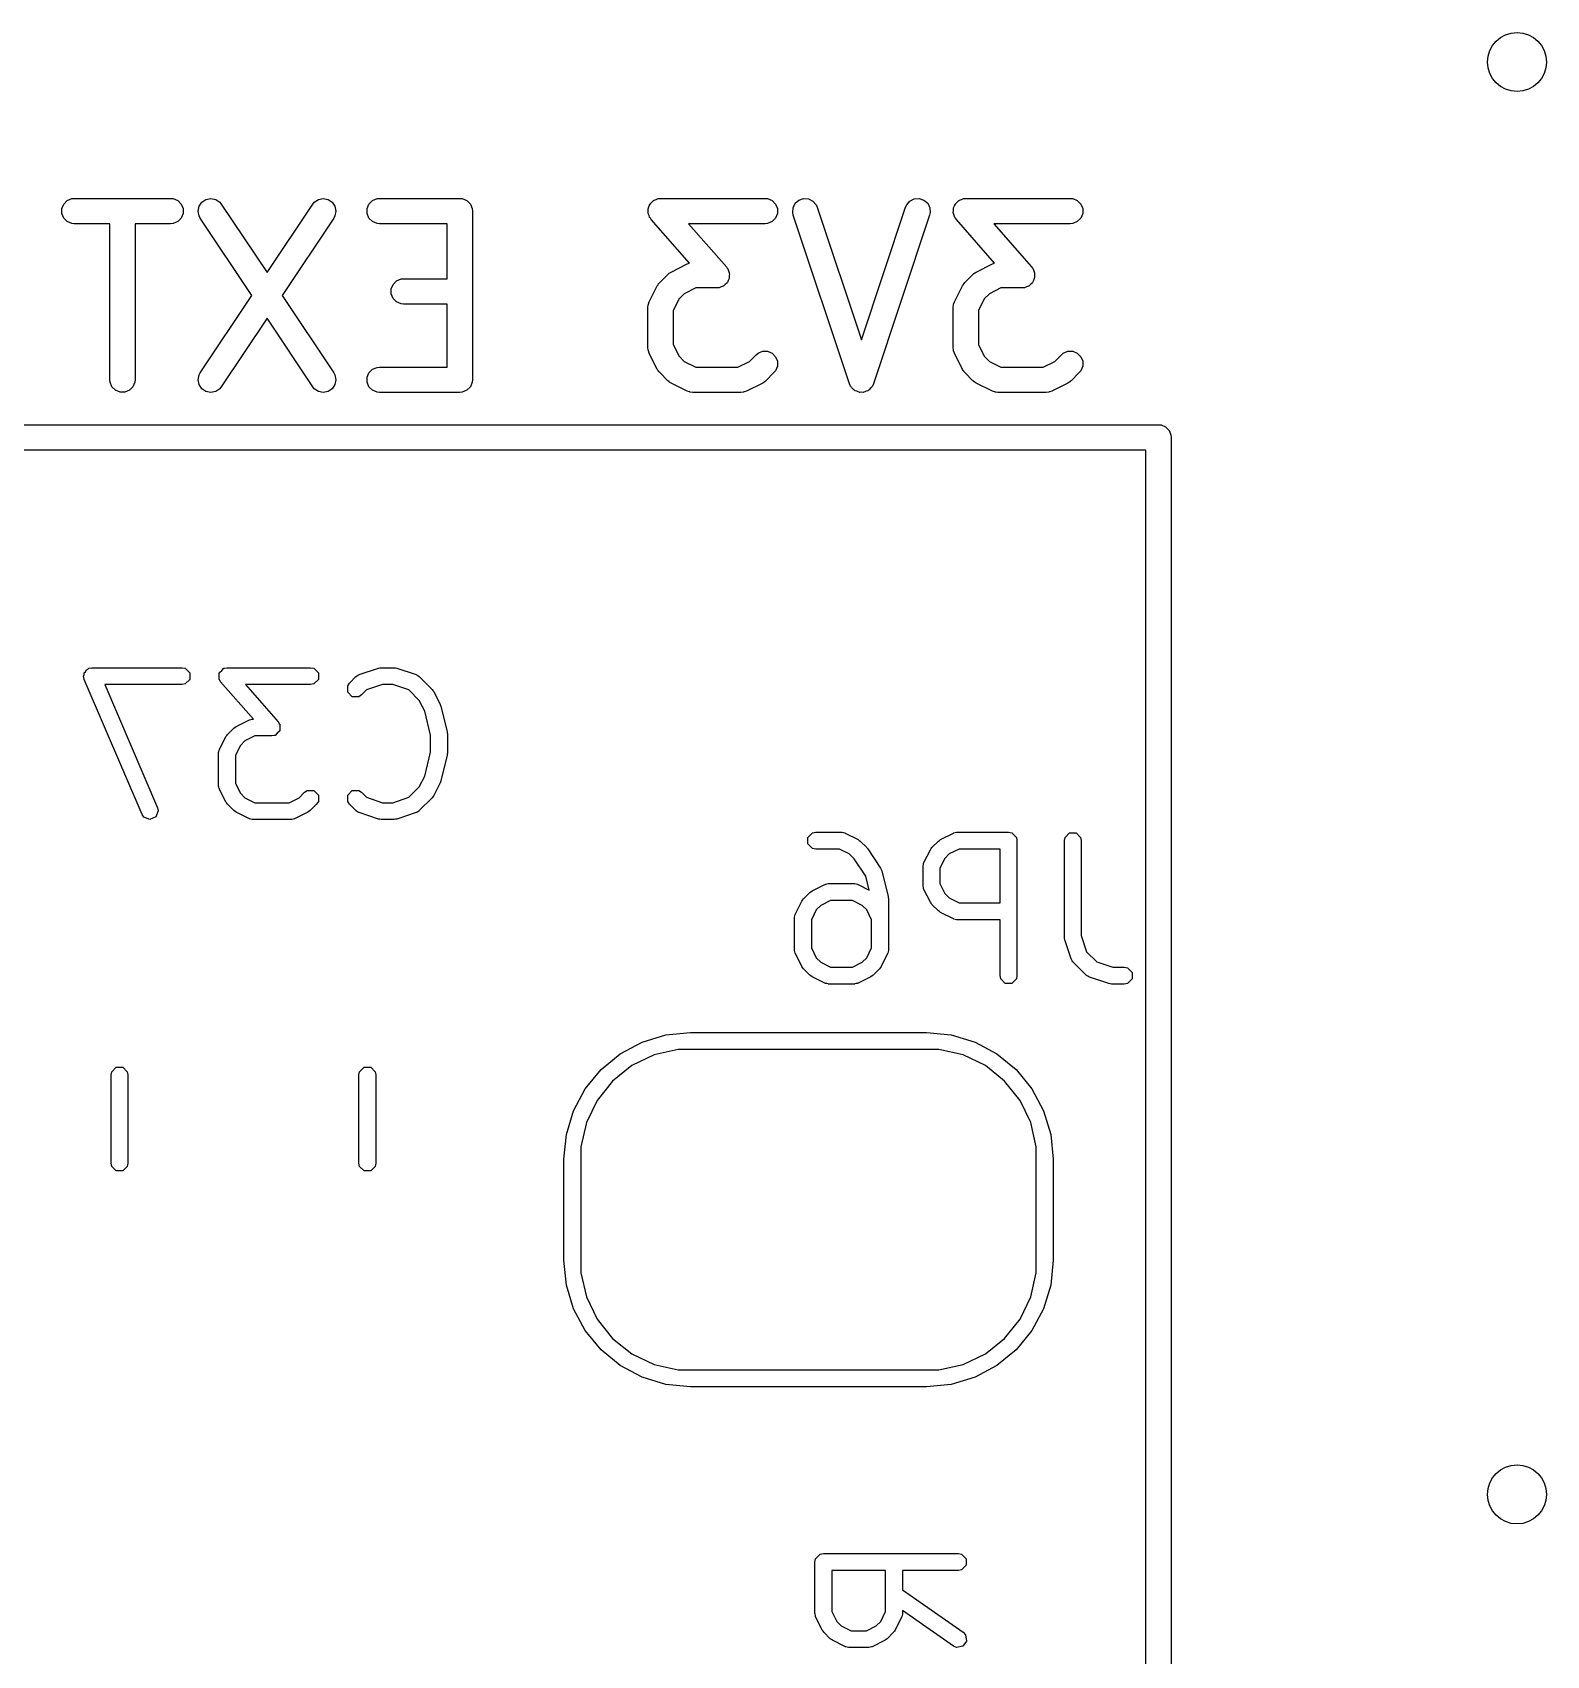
# Model space of a CAD drawing. Header units: inches. Extents: x 0.38 to 5.39, y 0.12 to 3.22.
# Drawn here: x 1.8498 to 2.2032, y 2.7473 to 3.126 of the extents above; entities that cross this region are included whole.
import ezdxf

# ---------------------------------------------------------------- set-up
doc = ezdxf.new("R2010")
doc.units = ezdxf.units.IN
doc.header["$MEASUREMENT"] = 0
doc.layers.add('BLACK', color=250, linetype='CONTINUOUS')

msp = doc.modelspace()

# ---------------------------------------------------------------- linework, layer by layer
at = {"layer": 'BLACK', "linetype": 'CONTINUOUS'}
for p, q in [((1.85711, 3.08599), (1.85792, 3.08681)), ((1.85792, 3.08681), (1.85899, 3.08725)), ((1.85899, 3.08725), (1.85956, 3.08731)), ((1.85956, 3.08731), (1.88206, 3.08731)), ((1.88206, 3.08731), (1.88264, 3.08725)), ((1.88264, 3.08725), (1.8837, 3.08681)), ((1.8837, 3.08681), (1.88452, 3.08599)), ((1.88935, 3.08644), (1.89031, 3.08708)), ((1.89031, 3.08708), (1.89144, 3.08731)), ((1.89144, 3.08731), (1.89257, 3.08708)), ((1.89257, 3.08708), (1.89352, 3.08644)), ((1.91559, 3.08644), (1.91655, 3.08708)), ((1.91655, 3.08708), (1.91768, 3.08731)), ((1.91768, 3.08731), (1.91881, 3.08708)), ((1.91881, 3.08708), (1.91977, 3.08644)), ((1.92835, 3.08599), (1.92916, 3.08681)), ((1.92916, 3.08681), (1.93023, 3.08725)), ((1.93023, 3.08725), (1.9308, 3.08731)), ((1.9308, 3.08731), (1.94955, 3.08731)), ((1.94955, 3.08731), (1.95013, 3.08725)), ((1.95013, 3.08725), (1.95119, 3.08681)), ((1.95119, 3.08681), (1.95201, 3.08599)), ((1.99444, 3.08647), (1.99478, 3.08681)), ((1.99478, 3.08681), (1.99487, 3.08685)), ((1.99487, 3.08685), (1.99495, 3.08691)), ((1.99495, 3.08691), (1.9954, 3.08707)), ((1.9954, 3.08707), (1.99584, 3.08725)), ((1.99584, 3.08725), (1.99599, 3.08726)), ((1.99599, 3.08726), (1.99604, 3.08728)), ((1.99604, 3.08728), (1.99612, 3.08728)), ((1.99612, 3.08728), (1.99642, 3.08731)), ((1.99642, 3.08731), (2.02079, 3.08731)), ((2.02079, 3.08731), (2.02137, 3.08725)), ((2.02137, 3.08725), (2.02243, 3.08681)), ((2.02243, 3.08681), (2.02325, 3.08599)), ((2.02783, 3.08616), (2.0287, 3.08692)), ((2.0287, 3.08692), (2.0298, 3.08728)), ((2.0298, 3.08728), (2.03095, 3.0872)), ((2.03095, 3.0872), (2.03198, 3.08669)), ((2.03198, 3.08669), (2.03273, 3.08582)), ((2.05385, 3.08582), (2.0546, 3.08669)), ((2.0546, 3.08669), (2.05563, 3.0872)), ((2.05563, 3.0872), (2.05678, 3.08728)), ((2.05678, 3.08728), (2.05788, 3.08692)), ((2.05788, 3.08692), (2.05875, 3.08616)), ((2.06568, 3.08647), (2.06602, 3.08681)), ((2.06602, 3.08681), (2.06611, 3.08685)), ((2.06611, 3.08685), (2.06619, 3.08691)), ((2.06619, 3.08691), (2.06664, 3.08707)), ((2.06664, 3.08707), (2.06709, 3.08725)), ((2.06709, 3.08725), (2.06723, 3.08726)), ((2.06723, 3.08726), (2.06728, 3.08728)), ((2.06728, 3.08728), (2.06736, 3.08728)), ((2.06736, 3.08728), (2.06766, 3.08731)), ((2.06766, 3.08731), (2.09203, 3.08731)), ((2.09203, 3.08731), (2.09261, 3.08725)), ((2.09261, 3.08725), (2.09367, 3.08681)), ((2.09367, 3.08681), (2.09449, 3.08599)), ((1.85667, 3.08493), (1.85711, 3.08599)), ((1.85667, 3.08378), (1.85667, 3.08493)), ((1.85711, 3.08271), (1.85667, 3.08378)), ((1.88452, 3.08599), (1.88496, 3.08493)), ((1.88496, 3.08378), (1.88452, 3.08271)), ((1.88496, 3.08493), (1.88496, 3.08378)), ((1.88848, 3.08436), (1.88871, 3.08549)), ((1.8887, 3.08323), (1.88848, 3.08436)), ((1.88898, 3.08272), (1.8887, 3.08323)), ((1.88871, 3.08549), (1.88935, 3.08644)), ((1.89352, 3.08644), (1.89389, 3.08599)), ((1.89389, 3.08599), (1.90456, 3.06999)), ((1.90456, 3.06999), (1.91522, 3.08599)), ((1.91522, 3.08599), (1.91559, 3.08644)), ((1.91977, 3.08644), (1.92041, 3.08549)), ((1.92041, 3.08323), (1.92014, 3.08272)), ((1.92041, 3.08549), (1.92063, 3.08436)), ((1.92063, 3.08436), (1.92041, 3.08323)), ((1.92791, 3.08493), (1.92835, 3.08599)), ((1.92791, 3.08378), (1.92791, 3.08493)), ((1.92835, 3.08271), (1.92791, 3.08378)), ((1.95201, 3.08599), (1.95245, 3.08493)), ((1.95245, 3.08493), (1.9525, 3.08435)), ((1.9525, 3.08435), (1.9525, 3.04498)), ((1.99349, 3.08397), (1.99352, 3.08445)), ((1.99352, 3.08388), (1.99349, 3.08397)), ((1.99352, 3.08493), (1.99356, 3.08502)), ((1.99352, 3.08445), (1.99352, 3.08493)), ((1.99352, 3.08378), (1.99352, 3.08388)), ((1.99371, 3.08333), (1.99352, 3.08378)), ((1.99356, 3.08502), (1.99357, 3.08512)), ((1.99357, 3.08512), (1.99378, 3.08555)), ((1.99386, 3.08288), (1.99371, 3.08333)), ((1.99378, 3.08555), (1.99397, 3.08599)), ((1.99397, 3.08599), (1.99404, 3.08606)), ((1.99404, 3.08606), (1.99408, 3.08615)), ((1.99408, 3.08615), (1.99444, 3.08647)), ((2.02325, 3.08599), (2.02369, 3.08493)), ((2.02369, 3.08378), (2.02325, 3.08271)), ((2.02369, 3.08493), (2.02369, 3.08378)), ((2.02724, 3.08398), (2.02732, 3.08513)), ((2.02737, 3.08342), (2.02724, 3.08398)), ((2.02732, 3.08513), (2.02783, 3.08616)), ((2.04049, 3.04405), (2.02737, 3.08342)), ((2.03273, 3.08582), (2.03297, 3.08529)), ((2.03297, 3.08529), (2.04329, 3.05432)), ((2.04329, 3.05432), (2.05361, 3.08529)), ((2.05921, 3.08342), (2.04609, 3.04405)), ((2.05361, 3.08529), (2.05385, 3.08582)), ((2.05875, 3.08616), (2.05926, 3.08513)), ((2.05934, 3.08398), (2.05921, 3.08342)), ((2.05926, 3.08513), (2.05934, 3.08398)), ((2.06473, 3.08397), (2.06477, 3.08445)), ((2.06477, 3.08388), (2.06473, 3.08397)), ((2.06477, 3.08493), (2.0648, 3.08502)), ((2.06477, 3.08445), (2.06477, 3.08493)), ((2.06477, 3.08378), (2.06477, 3.08388)), ((2.06495, 3.08333), (2.06477, 3.08378)), ((2.0648, 3.08502), (2.06481, 3.08512)), ((2.06481, 3.08512), (2.06502, 3.08555)), ((2.0651, 3.08288), (2.06495, 3.08333)), ((2.06502, 3.08555), (2.06521, 3.08599)), ((2.06521, 3.08599), (2.06528, 3.08606)), ((2.06528, 3.08606), (2.06532, 3.08615)), ((2.06532, 3.08615), (2.06568, 3.08647)), ((2.09449, 3.08599), (2.09493, 3.08493)), ((2.09493, 3.08378), (2.09449, 3.08271)), ((2.09493, 3.08493), (2.09493, 3.08378)), ((1.85792, 3.0819), (1.85711, 3.08271)), ((1.85899, 3.08146), (1.85792, 3.0819)), ((1.85956, 3.0814), (1.85899, 3.08146)), ((1.86786, 3.0814), (1.85956, 3.0814)), ((1.86786, 3.04498), (1.86786, 3.0814)), ((1.88206, 3.0814), (1.87376, 3.0814)), ((1.87376, 3.0814), (1.87376, 3.04498)), ((1.88264, 3.08146), (1.88206, 3.0814)), ((1.8837, 3.0819), (1.88264, 3.08146)), ((1.88452, 3.08271), (1.8837, 3.0819)), ((1.90101, 3.06467), (1.88898, 3.08272)), ((1.92014, 3.08272), (1.90811, 3.06467)), ((1.92916, 3.0819), (1.92835, 3.08271)), ((1.93023, 3.08146), (1.92916, 3.0819)), ((1.9308, 3.0814), (1.93023, 3.08146)), ((1.9466, 3.0814), (1.9308, 3.0814)), ((1.9466, 3.06856), (1.9466, 3.0814)), ((1.99394, 3.08277), (1.99386, 3.08288)), ((1.99397, 3.08271), (1.99394, 3.08277)), ((1.99402, 3.08266), (1.99397, 3.08271)), ((1.9942, 3.08241), (1.99402, 3.08266)), ((2.00313, 3.0722), (1.9942, 3.08241)), ((2.02079, 3.0814), (2.00293, 3.0814)), ((2.00293, 3.0814), (2.01177, 3.0713)), ((2.02137, 3.08146), (2.02079, 3.0814)), ((2.02243, 3.0819), (2.02137, 3.08146)), ((2.02325, 3.08271), (2.02243, 3.0819)), ((2.06519, 3.08277), (2.0651, 3.08288)), ((2.06521, 3.08271), (2.06519, 3.08277)), ((2.06526, 3.08266), (2.06521, 3.08271)), ((2.06544, 3.08241), (2.06526, 3.08266)), ((2.07437, 3.0722), (2.06544, 3.08241)), ((2.09203, 3.0814), (2.07417, 3.0814)), ((2.07417, 3.0814), (2.08301, 3.0713)), ((2.09261, 3.08146), (2.09203, 3.0814)), ((2.09367, 3.0819), (2.09261, 3.08146)), ((2.09449, 3.08271), (2.09367, 3.0819)), ((1.99885, 3.07012), (2.0026, 3.072)), ((2.0026, 3.072), (2.00313, 3.0722)), ((2.07009, 3.07012), (2.07384, 3.072)), ((2.07384, 3.072), (2.07437, 3.0722)), ((1.93397, 3.06725), (1.93479, 3.06806)), ((1.93479, 3.06806), (1.93585, 3.0685)), ((1.93585, 3.0685), (1.93643, 3.06856)), ((1.93643, 3.06856), (1.9466, 3.06856)), ((1.99621, 3.06769), (1.99808, 3.06957)), ((1.99808, 3.06957), (1.99831, 3.06975)), ((1.99831, 3.06975), (1.99836, 3.06981)), ((1.99836, 3.06981), (1.99845, 3.06987)), ((1.99845, 3.06987), (1.99853, 3.06994)), ((1.99853, 3.06994), (1.9986, 3.06997)), ((1.9986, 3.06997), (1.99885, 3.07012)), ((2.01177, 3.0713), (2.01194, 3.07105)), ((2.01194, 3.07105), (2.012, 3.071)), ((2.012, 3.071), (2.01202, 3.07094)), ((2.01218, 3.06816), (2.012, 3.06771)), ((2.01202, 3.07094), (2.0121, 3.07083)), ((2.0121, 3.07083), (2.01226, 3.07037)), ((2.0124, 3.06859), (2.01218, 3.06816)), ((2.01226, 3.07037), (2.01244, 3.06993)), ((2.01244, 3.06878), (2.0124, 3.06869)), ((2.0124, 3.06869), (2.0124, 3.06859)), ((2.01244, 3.06993), (2.01244, 3.06983)), ((2.01244, 3.06983), (2.01247, 3.06974)), ((2.01247, 3.06974), (2.01244, 3.06926)), ((2.01244, 3.06926), (2.01244, 3.06878)), ((2.06745, 3.06769), (2.06932, 3.06957)), ((2.06932, 3.06957), (2.06955, 3.06975)), ((2.06955, 3.06975), (2.0696, 3.06981)), ((2.0696, 3.06981), (2.06969, 3.06987)), ((2.06969, 3.06987), (2.06977, 3.06994)), ((2.06977, 3.06994), (2.06984, 3.06997)), ((2.06984, 3.06997), (2.07009, 3.07012)), ((2.08301, 3.0713), (2.08319, 3.07105)), ((2.08319, 3.07105), (2.08324, 3.071)), ((2.08324, 3.071), (2.08326, 3.07094)), ((2.08342, 3.06816), (2.08324, 3.06771)), ((2.08326, 3.07094), (2.08334, 3.07083)), ((2.08334, 3.07083), (2.0835, 3.07037)), ((2.08364, 3.06859), (2.08342, 3.06816)), ((2.0835, 3.07037), (2.08368, 3.06993)), ((2.08368, 3.06878), (2.08364, 3.06869)), ((2.08364, 3.06869), (2.08364, 3.06859)), ((2.08368, 3.06993), (2.08368, 3.06983)), ((2.08368, 3.06983), (2.08371, 3.06974)), ((2.08371, 3.06974), (2.08368, 3.06926)), ((2.08368, 3.06926), (2.08368, 3.06878)), ((1.88898, 3.04662), (1.90101, 3.06467)), ((1.90811, 3.06467), (1.92014, 3.04662)), ((1.93353, 3.06618), (1.93397, 3.06725)), ((1.93353, 3.06503), (1.93353, 3.06618)), ((1.93397, 3.06397), (1.93353, 3.06503)), ((1.93479, 3.06315), (1.93397, 3.06397)), ((1.99378, 3.06318), (1.99565, 3.06693)), ((1.99565, 3.06693), (1.99581, 3.06717)), ((1.99581, 3.06717), (1.99584, 3.06725)), ((1.99584, 3.06725), (1.99591, 3.06733)), ((1.99591, 3.06733), (1.99596, 3.06742)), ((1.99596, 3.06742), (1.99602, 3.06747)), ((1.99602, 3.06747), (1.99621, 3.06769)), ((2.00192, 3.06505), (2.00072, 3.06386)), ((2.00462, 3.0664), (2.00192, 3.06505)), ((2.00954, 3.0664), (2.00462, 3.0664)), ((2.00985, 3.06643), (2.00954, 3.0664)), ((2.00993, 3.06643), (2.00985, 3.06643)), ((2.00998, 3.06645), (2.00993, 3.06643)), ((2.01012, 3.06646), (2.00998, 3.06645)), ((2.01056, 3.06664), (2.01012, 3.06646)), ((2.01102, 3.0668), (2.01056, 3.06664)), ((2.01109, 3.06686), (2.01102, 3.0668)), ((2.01118, 3.0669), (2.01109, 3.06686)), ((2.01152, 3.06724), (2.01118, 3.0669)), ((2.01188, 3.06756), (2.01152, 3.06724)), ((2.01193, 3.06764), (2.01188, 3.06756)), ((2.012, 3.06771), (2.01193, 3.06764)), ((2.06502, 3.06318), (2.0669, 3.06693)), ((2.0669, 3.06693), (2.06705, 3.06717)), ((2.06705, 3.06717), (2.06708, 3.06725)), ((2.06708, 3.06725), (2.06715, 3.06733)), ((2.06715, 3.06733), (2.0672, 3.06742)), ((2.0672, 3.06742), (2.06726, 3.06747)), ((2.06726, 3.06747), (2.06745, 3.06769)), ((2.07316, 3.06505), (2.07196, 3.06386)), ((2.07586, 3.0664), (2.07316, 3.06505)), ((2.08079, 3.0664), (2.07586, 3.0664)), ((2.08109, 3.06643), (2.08079, 3.0664)), ((2.08117, 3.06643), (2.08109, 3.06643)), ((2.08122, 3.06645), (2.08117, 3.06643)), ((2.08136, 3.06646), (2.08122, 3.06645)), ((2.0818, 3.06664), (2.08136, 3.06646)), ((2.08226, 3.0668), (2.0818, 3.06664)), ((2.08233, 3.06686), (2.08226, 3.0668)), ((2.08243, 3.0669), (2.08233, 3.06686)), ((2.08276, 3.06724), (2.08243, 3.0669)), ((2.08313, 3.06756), (2.08276, 3.06724)), ((2.08317, 3.06764), (2.08313, 3.06756)), ((2.08324, 3.06771), (2.08317, 3.06764)), ((1.93585, 3.06271), (1.93479, 3.06315)), ((1.93643, 3.06265), (1.93585, 3.06271)), ((1.9466, 3.06265), (1.93643, 3.06265)), ((1.9466, 3.04794), (1.9466, 3.06265)), ((1.99347, 3.06186), (1.99352, 3.06243)), ((1.99347, 3.05248), (1.99347, 3.06186)), ((1.99352, 3.06243), (1.99357, 3.06253)), ((1.99357, 3.06264), (1.99378, 3.06318)), ((1.99357, 3.06253), (1.99357, 3.06264)), ((2.00072, 3.06386), (1.99937, 3.06116)), ((1.99937, 3.06116), (1.99937, 3.05318)), ((2.06471, 3.06186), (2.06477, 3.06243)), ((2.06471, 3.05248), (2.06471, 3.06186)), ((2.06477, 3.06243), (2.06481, 3.06253)), ((2.06481, 3.06264), (2.06502, 3.06318)), ((2.06481, 3.06253), (2.06481, 3.06264)), ((2.07196, 3.06386), (2.07061, 3.06116)), ((2.07061, 3.06116), (2.07061, 3.05318)), ((1.90456, 3.05935), (1.89389, 3.04335)), ((1.91522, 3.04335), (1.90456, 3.05935)), ((1.99937, 3.05318), (2.00072, 3.05048)), ((2.07061, 3.05318), (2.07196, 3.05048)), ((1.99352, 3.05191), (1.99347, 3.05248)), ((1.99357, 3.05181), (1.99352, 3.05191)), ((1.99357, 3.0517), (1.99357, 3.05181)), ((1.99378, 3.05116), (1.99357, 3.0517)), ((1.99565, 3.04741), (1.99378, 3.05116)), ((2.00072, 3.05048), (2.00192, 3.04928)), ((2.00192, 3.04928), (2.00462, 3.04794)), ((2.01447, 3.04794), (2.01717, 3.04928)), ((2.01717, 3.04928), (2.0187, 3.05082)), ((2.0187, 3.05082), (2.01915, 3.05119)), ((2.01915, 3.05119), (2.02022, 3.05163)), ((2.02022, 3.05163), (2.02137, 3.05163)), ((2.02137, 3.05163), (2.02243, 3.05119)), ((2.02243, 3.05119), (2.02325, 3.05037)), ((2.02325, 3.05037), (2.02369, 3.04931)), ((2.02369, 3.04931), (2.02369, 3.04816)), ((2.06477, 3.05191), (2.06471, 3.05248)), ((2.06481, 3.05181), (2.06477, 3.05191)), ((2.06481, 3.0517), (2.06481, 3.05181)), ((2.06502, 3.05116), (2.06481, 3.0517)), ((2.0669, 3.04741), (2.06502, 3.05116)), ((2.07196, 3.05048), (2.07316, 3.04928)), ((2.07316, 3.04928), (2.07586, 3.04794)), ((2.08571, 3.04794), (2.08841, 3.04928)), ((2.08841, 3.04928), (2.08995, 3.05082)), ((2.08995, 3.05082), (2.09039, 3.05119)), ((2.09039, 3.05119), (2.09146, 3.05163)), ((2.09146, 3.05163), (2.09261, 3.05163)), ((2.09261, 3.05163), (2.09367, 3.05119)), ((2.09367, 3.05119), (2.09449, 3.05037)), ((2.09449, 3.05037), (2.09493, 3.04931)), ((2.09493, 3.04931), (2.09493, 3.04816)), ((1.88848, 3.04498), (1.8887, 3.04611)), ((1.8887, 3.04611), (1.88898, 3.04662)), ((1.92014, 3.04662), (1.92041, 3.04611)), ((1.92041, 3.04611), (1.92063, 3.04498)), ((1.92791, 3.04556), (1.92835, 3.04662)), ((1.92791, 3.04441), (1.92791, 3.04556)), ((1.92835, 3.04662), (1.92916, 3.04744)), ((1.92916, 3.04744), (1.93023, 3.04788)), ((1.93023, 3.04788), (1.9308, 3.04794)), ((1.9308, 3.04794), (1.9466, 3.04794)), ((1.99581, 3.04716), (1.99565, 3.04741)), ((1.99584, 3.04709), (1.99581, 3.04716)), ((1.99591, 3.04701), (1.99584, 3.04709)), ((1.99596, 3.04692), (1.99591, 3.04701)), ((1.99602, 3.04687), (1.99596, 3.04692)), ((1.99621, 3.04665), (1.99602, 3.04687)), ((1.99808, 3.04477), (1.99621, 3.04665)), ((2.00462, 3.04794), (2.01447, 3.04794)), ((2.02288, 3.04665), (2.02101, 3.04477)), ((2.02325, 3.04709), (2.02288, 3.04665)), ((2.02369, 3.04816), (2.02325, 3.04709)), ((2.06705, 3.04716), (2.0669, 3.04741)), ((2.06708, 3.04709), (2.06705, 3.04716)), ((2.06715, 3.04701), (2.06708, 3.04709)), ((2.0672, 3.04692), (2.06715, 3.04701)), ((2.06726, 3.04687), (2.0672, 3.04692)), ((2.06745, 3.04665), (2.06726, 3.04687)), ((2.06932, 3.04477), (2.06745, 3.04665)), ((2.07586, 3.04794), (2.08571, 3.04794)), ((2.09412, 3.04665), (2.09225, 3.04477)), ((2.09449, 3.04709), (2.09412, 3.04665)), ((2.09493, 3.04816), (2.09449, 3.04709)), ((1.86792, 3.04441), (1.86786, 3.04498)), ((1.86836, 3.04334), (1.86792, 3.04441)), ((1.86917, 3.04253), (1.86836, 3.04334)), ((1.87024, 3.04209), (1.86917, 3.04253)), ((1.87139, 3.04209), (1.87024, 3.04209)), ((1.87245, 3.04253), (1.87139, 3.04209)), ((1.87327, 3.04334), (1.87245, 3.04253)), ((1.87371, 3.04441), (1.87327, 3.04334)), ((1.87376, 3.04498), (1.87371, 3.04441)), ((1.88871, 3.04385), (1.88848, 3.04498)), ((1.88935, 3.04289), (1.88871, 3.04385)), ((1.89031, 3.04225), (1.88935, 3.04289)), ((1.89144, 3.04203), (1.89031, 3.04225)), ((1.89257, 3.04226), (1.89144, 3.04203)), ((1.89352, 3.0429), (1.89257, 3.04226)), ((1.89389, 3.04335), (1.89352, 3.0429)), ((1.91559, 3.0429), (1.91522, 3.04335)), ((1.91655, 3.04226), (1.91559, 3.0429)), ((1.91768, 3.04203), (1.91655, 3.04226)), ((1.91881, 3.04225), (1.91768, 3.04203)), ((1.91977, 3.04289), (1.91881, 3.04225)), ((1.92041, 3.04385), (1.91977, 3.04289)), ((1.92063, 3.04498), (1.92041, 3.04385)), ((1.92835, 3.04334), (1.92791, 3.04441)), ((1.92916, 3.04253), (1.92835, 3.04334)), ((1.93023, 3.04209), (1.92916, 3.04253)), ((1.9308, 3.04203), (1.93023, 3.04209)), ((1.94955, 3.04203), (1.9308, 3.04203)), ((1.95013, 3.04209), (1.94955, 3.04203)), ((1.95119, 3.04253), (1.95013, 3.04209)), ((1.95201, 3.04334), (1.95119, 3.04253)), ((1.95245, 3.04441), (1.95201, 3.04334)), ((1.9525, 3.04498), (1.95245, 3.04441)), ((1.99831, 3.04458), (1.99808, 3.04477)), ((1.99836, 3.04453), (1.99831, 3.04458)), ((1.99845, 3.04447), (1.99836, 3.04453)), ((1.99853, 3.0444), (1.99845, 3.04447)), ((1.9986, 3.04437), (1.99853, 3.0444)), ((1.99885, 3.04422), (1.9986, 3.04437)), ((2.0026, 3.04234), (1.99885, 3.04422)), ((2.00314, 3.04214), (2.0026, 3.04234)), ((2.00325, 3.04213), (2.00314, 3.04214)), ((2.00334, 3.04209), (2.00325, 3.04213)), ((2.00392, 3.04203), (2.00334, 3.04209)), ((2.01517, 3.04203), (2.00392, 3.04203)), ((2.01574, 3.04209), (2.01517, 3.04203)), ((2.01584, 3.04213), (2.01574, 3.04209)), ((2.01595, 3.04214), (2.01584, 3.04213)), ((2.01649, 3.04234), (2.01595, 3.04214)), ((2.02024, 3.04422), (2.01649, 3.04234)), ((2.02049, 3.04437), (2.02024, 3.04422)), ((2.02056, 3.0444), (2.02049, 3.04437)), ((2.02064, 3.04447), (2.02056, 3.0444)), ((2.02073, 3.04453), (2.02064, 3.04447)), ((2.02078, 3.04458), (2.02073, 3.04453)), ((2.02101, 3.04477), (2.02078, 3.04458)), ((2.04072, 3.04352), (2.04049, 3.04405)), ((2.04086, 3.04336), (2.04072, 3.04352)), ((2.04096, 3.04317), (2.04086, 3.04336)), ((2.04124, 3.04293), (2.04096, 3.04317)), ((2.04148, 3.04265), (2.04124, 3.04293)), ((2.04167, 3.04256), (2.04148, 3.04265)), ((2.04183, 3.04242), (2.04167, 3.04256)), ((2.04218, 3.0423), (2.04183, 3.04242)), ((2.04251, 3.04214), (2.04218, 3.0423)), ((2.04272, 3.04212), (2.04251, 3.04214)), ((2.04292, 3.04205), (2.04272, 3.04212)), ((2.04329, 3.04208), (2.04292, 3.04205)), ((2.04366, 3.04205), (2.04329, 3.04208)), ((2.04386, 3.04212), (2.04366, 3.04205)), ((2.04407, 3.04214), (2.04386, 3.04212)), ((2.0444, 3.0423), (2.04407, 3.04214)), ((2.04475, 3.04242), (2.0444, 3.0423)), ((2.04491, 3.04256), (2.04475, 3.04242)), ((2.0451, 3.04265), (2.04491, 3.04256)), ((2.04534, 3.04293), (2.0451, 3.04265)), ((2.04562, 3.04317), (2.04534, 3.04293)), ((2.04572, 3.04336), (2.04562, 3.04317)), ((2.04586, 3.04352), (2.04572, 3.04336)), ((2.04609, 3.04405), (2.04586, 3.04352)), ((2.06955, 3.04458), (2.06932, 3.04477)), ((2.0696, 3.04453), (2.06955, 3.04458)), ((2.06969, 3.04447), (2.0696, 3.04453)), ((2.06977, 3.0444), (2.06969, 3.04447)), ((2.06984, 3.04437), (2.06977, 3.0444)), ((2.07009, 3.04422), (2.06984, 3.04437)), ((2.07384, 3.04234), (2.07009, 3.04422)), ((2.07438, 3.04214), (2.07384, 3.04234)), ((2.07449, 3.04213), (2.07438, 3.04214)), ((2.07458, 3.04209), (2.07449, 3.04213)), ((2.07516, 3.04203), (2.07458, 3.04209)), ((2.08641, 3.04203), (2.07516, 3.04203)), ((2.08699, 3.04209), (2.08641, 3.04203)), ((2.08708, 3.04213), (2.08699, 3.04209)), ((2.08719, 3.04214), (2.08708, 3.04213)), ((2.08773, 3.04234), (2.08719, 3.04214)), ((2.09148, 3.04422), (2.08773, 3.04234)), ((2.09173, 3.04437), (2.09148, 3.04422)), ((2.0918, 3.0444), (2.09173, 3.04437)), ((2.09188, 3.04447), (2.0918, 3.0444)), ((2.09197, 3.04453), (2.09188, 3.04447)), ((2.09202, 3.04458), (2.09197, 3.04453)), ((2.09225, 3.04477), (2.09202, 3.04458)), ((1.52012, 3.03449), (2.11264, 3.03449)), ((2.11264, 3.03449), (2.11321, 3.03443)), ((2.11321, 3.03443), (2.11428, 3.03399)), ((2.11428, 3.03399), (2.11509, 3.03318)), ((2.11509, 3.03318), (2.11553, 3.03211)), ((2.11553, 3.03211), (2.11559, 3.03154)), ((2.11559, 3.03154), (2.11559, 2.5335)), ((2.10969, 3.02858), (1.52307, 3.02858)), ((2.10969, 2.53646), (2.10969, 3.02858)), ((1.8619, 2.97658), (1.86217, 2.97685)), ((1.86217, 2.97685), (1.86231, 2.97721)), ((1.86231, 2.97721), (1.86268, 2.97736)), ((1.86268, 2.97736), (1.86296, 2.97765)), ((1.86296, 2.97765), (1.86367, 2.97779)), ((1.86367, 2.97779), (1.86369, 2.9778)), ((1.86369, 2.9778), (1.8637, 2.9778)), ((1.8637, 2.9778), (1.86372, 2.9778)), ((1.86372, 2.9778), (1.88471, 2.9778)), ((1.88471, 2.9778), (1.88547, 2.97765)), ((1.88547, 2.97765), (1.88653, 2.97658)), ((1.89345, 2.9767), (1.89397, 2.97716)), ((1.89397, 2.97716), (1.89446, 2.97765)), ((1.89446, 2.97765), (1.89455, 2.97767)), ((1.89455, 2.97767), (1.89458, 2.9777)), ((1.89458, 2.9777), (1.89466, 2.97769)), ((1.89466, 2.97769), (1.89521, 2.9778)), ((1.89521, 2.9778), (1.91471, 2.9778)), ((1.91471, 2.9778), (1.91546, 2.97765)), ((1.91546, 2.97765), (1.91653, 2.97658)), ((1.92609, 2.9762), (1.93058, 2.9777)), ((1.93058, 2.9777), (1.9309, 2.97774)), ((1.9309, 2.97774), (1.93121, 2.9778)), ((1.93121, 2.9778), (1.93421, 2.9778)), ((1.93421, 2.9778), (1.93452, 2.97774)), ((1.93452, 2.97774), (1.93483, 2.9777)), ((1.93483, 2.9777), (1.93933, 2.9762)), ((1.86175, 2.97581), (1.8619, 2.97618)), ((1.8619, 2.9751), (1.86175, 2.97581)), ((1.8619, 2.97618), (1.8619, 2.97658)), ((1.8619, 2.97508), (1.8619, 2.9751)), ((1.8619, 2.97507), (1.8619, 2.97508)), ((1.86191, 2.97506), (1.8619, 2.97507)), ((1.8754, 2.94356), (1.86191, 2.97506)), ((1.88471, 2.97386), (1.8667, 2.97386)), ((1.8667, 2.97386), (1.87902, 2.94511)), ((1.88547, 2.97401), (1.88471, 2.97386)), ((1.88653, 2.97508), (1.88547, 2.97401)), ((1.88653, 2.97658), (1.88653, 2.97508)), ((1.89335, 2.9752), (1.89339, 2.97589)), ((1.89339, 2.97512), (1.89335, 2.9752)), ((1.89339, 2.97658), (1.89344, 2.97663)), ((1.89339, 2.97589), (1.89339, 2.97658)), ((1.89339, 2.97508), (1.89339, 2.97512)), ((1.89345, 2.97502), (1.89339, 2.97508)), ((1.89344, 2.97663), (1.89345, 2.9767)), ((1.89373, 2.97453), (1.89345, 2.97502)), ((1.90137, 2.9658), (1.89373, 2.97453)), ((1.91471, 2.97386), (1.89955, 2.97386)), ((1.89955, 2.97386), (1.90719, 2.96513)), ((1.91546, 2.97401), (1.91471, 2.97386)), ((1.91653, 2.97508), (1.91546, 2.97401)), ((1.91653, 2.97658), (1.91653, 2.97508)), ((1.92339, 2.97358), (1.92382, 2.97422)), ((1.92339, 2.97208), (1.92339, 2.97358)), ((1.92382, 2.97422), (1.92532, 2.97572)), ((1.92532, 2.97572), (1.9254, 2.97578)), ((1.9254, 2.97578), (1.92542, 2.97582)), ((1.92542, 2.97582), (1.92569, 2.97597)), ((1.92569, 2.97597), (1.92595, 2.97615)), ((1.92595, 2.97615), (1.926, 2.97615)), ((1.926, 2.97615), (1.92609, 2.9762)), ((1.93153, 2.97386), (1.92777, 2.97261)), ((1.93389, 2.97386), (1.93153, 2.97386)), ((1.93764, 2.97261), (1.93389, 2.97386)), ((1.93933, 2.9762), (1.93941, 2.97615)), ((1.93941, 2.97615), (1.93946, 2.97615)), ((1.93946, 2.97615), (1.93972, 2.97597)), ((1.93972, 2.97597), (1.94, 2.97582)), ((1.94, 2.97582), (1.94002, 2.97578)), ((1.94002, 2.97578), (1.9401, 2.97572)), ((1.9401, 2.97572), (1.9431, 2.97272)), ((1.92445, 2.97101), (1.92339, 2.97208)), ((1.92596, 2.97101), (1.92445, 2.97101)), ((1.9266, 2.97144), (1.92596, 2.97101)), ((1.92777, 2.97261), (1.9266, 2.97144)), ((1.94009, 2.97017), (1.93764, 2.97261)), ((1.94135, 2.96764), (1.94009, 2.97017)), ((1.9431, 2.97272), (1.94327, 2.97246)), ((1.94327, 2.97246), (1.94347, 2.97221)), ((1.94347, 2.97221), (1.94497, 2.96921)), ((1.89733, 2.96409), (1.90033, 2.96559)), ((1.90033, 2.96559), (1.90043, 2.96562)), ((1.90043, 2.96562), (1.90046, 2.96565)), ((1.90046, 2.96565), (1.90077, 2.96571)), ((1.90077, 2.96571), (1.90107, 2.9658)), ((1.90107, 2.9658), (1.90111, 2.96578)), ((1.90111, 2.96578), (1.90121, 2.9658)), ((1.90121, 2.9658), (1.90137, 2.9658)), ((1.94274, 2.96209), (1.94135, 2.96764)), ((1.94497, 2.96921), (1.94502, 2.969)), ((1.94502, 2.969), (1.94512, 2.96881)), ((1.94512, 2.96881), (1.94662, 2.96281)), ((1.89345, 2.95871), (1.89495, 2.96171)), ((1.89495, 2.96171), (1.89514, 2.96196)), ((1.89514, 2.96196), (1.89532, 2.96222)), ((1.89532, 2.96222), (1.89682, 2.96372)), ((1.89682, 2.96372), (1.89708, 2.9639)), ((1.89708, 2.9639), (1.89733, 2.96409)), ((1.90168, 2.96186), (1.89938, 2.96071)), ((1.90571, 2.96186), (1.90168, 2.96186)), ((1.90626, 2.96197), (1.90571, 2.96186)), ((1.90634, 2.96197), (1.90626, 2.96197)), ((1.90637, 2.962), (1.90634, 2.96197)), ((1.90646, 2.96201), (1.90637, 2.962)), ((1.90695, 2.9625), (1.90646, 2.96201)), ((1.90748, 2.96296), (1.90695, 2.9625)), ((1.90719, 2.96513), (1.90747, 2.96464)), ((1.90747, 2.96464), (1.90753, 2.96459)), ((1.90753, 2.96308), (1.90748, 2.96303)), ((1.90748, 2.96303), (1.90748, 2.96296)), ((1.90753, 2.96459), (1.90753, 2.96454)), ((1.90753, 2.96454), (1.90758, 2.96446)), ((1.90758, 2.96446), (1.90753, 2.96377)), ((1.90753, 2.96377), (1.90753, 2.96308)), ((1.94274, 2.95808), (1.94274, 2.96209)), ((1.94662, 2.96281), (1.94663, 2.96257)), ((1.94663, 2.96257), (1.94667, 2.96233)), ((1.94667, 2.96233), (1.94667, 2.95783)), ((1.89324, 2.95783), (1.89326, 2.95793)), ((1.89325, 2.95797), (1.89333, 2.95828)), ((1.89326, 2.95793), (1.89325, 2.95797)), ((1.89333, 2.95828), (1.89339, 2.95859)), ((1.89339, 2.95859), (1.89343, 2.95862)), ((1.89343, 2.95862), (1.89345, 2.95871)), ((1.89833, 2.95967), (1.89718, 2.95737)), ((1.89938, 2.96071), (1.89833, 2.95967)), ((1.94135, 2.95252), (1.94274, 2.95808)), ((1.89324, 2.95033), (1.89324, 2.95783)), ((1.89718, 2.95737), (1.89718, 2.9508)), ((1.94662, 2.95736), (1.94512, 2.95136)), ((1.94663, 2.9576), (1.94662, 2.95736)), ((1.94667, 2.95783), (1.94663, 2.9576)), ((1.89326, 2.95024), (1.89324, 2.95033)), ((1.89718, 2.9508), (1.89833, 2.9485)), ((1.94009, 2.95), (1.94135, 2.95252)), ((1.94497, 2.95095), (1.94347, 2.94795)), ((1.94502, 2.95116), (1.94497, 2.95095)), ((1.94512, 2.95136), (1.94502, 2.95116)), ((1.89325, 2.95019), (1.89326, 2.95024)), ((1.89333, 2.94989), (1.89325, 2.95019)), ((1.89339, 2.94958), (1.89333, 2.94989)), ((1.89343, 2.94955), (1.89339, 2.94958)), ((1.89345, 2.94945), (1.89343, 2.94955)), ((1.89495, 2.94645), (1.89345, 2.94945)), ((1.89833, 2.9485), (1.89938, 2.94745)), ((1.89938, 2.94745), (1.90168, 2.9463)), ((1.90975, 2.9463), (1.91204, 2.94745)), ((1.91204, 2.94745), (1.91332, 2.94873)), ((1.91332, 2.94873), (1.91396, 2.94915)), ((1.91396, 2.94915), (1.91546, 2.94915)), ((1.91546, 2.94915), (1.91653, 2.94809)), ((1.91653, 2.94658), (1.9161, 2.94594)), ((1.91653, 2.94809), (1.91653, 2.94658)), ((1.92339, 2.94809), (1.92445, 2.94915)), ((1.92339, 2.94658), (1.92339, 2.94809)), ((1.92382, 2.94594), (1.92339, 2.94658)), ((1.92445, 2.94915), (1.92596, 2.94915)), ((1.92596, 2.94915), (1.9266, 2.94873)), ((1.9266, 2.94873), (1.92777, 2.94756)), ((1.92777, 2.94756), (1.93153, 2.9463)), ((1.93389, 2.9463), (1.93764, 2.94756)), ((1.93764, 2.94756), (1.94009, 2.95)), ((1.9431, 2.94744), (1.9401, 2.94444)), ((1.94327, 2.9477), (1.9431, 2.94744)), ((1.94347, 2.94795), (1.94327, 2.9477)), ((1.87584, 2.94293), (1.8754, 2.94356)), ((1.87724, 2.94237), (1.87584, 2.94293)), ((1.87862, 2.94296), (1.87724, 2.94237)), ((1.87918, 2.94436), (1.87862, 2.94296)), ((1.87902, 2.94511), (1.87918, 2.94436)), ((1.89514, 2.9462), (1.89495, 2.94645)), ((1.89532, 2.94594), (1.89514, 2.9462)), ((1.89682, 2.94444), (1.89532, 2.94594)), ((1.89708, 2.94427), (1.89682, 2.94444)), ((1.89733, 2.94407), (1.89708, 2.94427)), ((1.90033, 2.94257), (1.89733, 2.94407)), ((1.90168, 2.9463), (1.90975, 2.9463)), ((1.91409, 2.94407), (1.91109, 2.94257)), ((1.91434, 2.94427), (1.91409, 2.94407)), ((1.9146, 2.94444), (1.91434, 2.94427)), ((1.9161, 2.94594), (1.9146, 2.94444)), ((1.92532, 2.94444), (1.92382, 2.94594)), ((1.9254, 2.94439), (1.92532, 2.94444)), ((1.92542, 2.94435), (1.9254, 2.94439)), ((1.92569, 2.94419), (1.92542, 2.94435)), ((1.92595, 2.94402), (1.92569, 2.94419)), ((1.926, 2.94402), (1.92595, 2.94402)), ((1.92609, 2.94397), (1.926, 2.94402)), ((1.93058, 2.94247), (1.92609, 2.94397)), ((1.93153, 2.9463), (1.93389, 2.9463)), ((1.93933, 2.94397), (1.93483, 2.94247)), ((1.93941, 2.94402), (1.93933, 2.94397)), ((1.93946, 2.94402), (1.93941, 2.94402)), ((1.93972, 2.94419), (1.93946, 2.94402)), ((1.94, 2.94435), (1.93972, 2.94419)), ((1.94002, 2.94439), (1.94, 2.94435)), ((1.9401, 2.94444), (1.94002, 2.94439)), ((1.90043, 2.94255), (1.90033, 2.94257)), ((1.90046, 2.94252), (1.90043, 2.94255)), ((1.90077, 2.94245), (1.90046, 2.94252)), ((1.90107, 2.94237), (1.90077, 2.94245)), ((1.90111, 2.94239), (1.90107, 2.94237)), ((1.90121, 2.94237), (1.90111, 2.94239)), ((1.91021, 2.94237), (1.90121, 2.94237)), ((1.91031, 2.94239), (1.91021, 2.94237)), ((1.91035, 2.94237), (1.91031, 2.94239)), ((1.91065, 2.94245), (1.91035, 2.94237)), ((1.91096, 2.94252), (1.91065, 2.94245)), ((1.911, 2.94255), (1.91096, 2.94252)), ((1.91109, 2.94257), (1.911, 2.94255)), ((1.9309, 2.94243), (1.93058, 2.94247)), ((1.93121, 2.94237), (1.9309, 2.94243)), ((1.93421, 2.94237), (1.93121, 2.94237)), ((1.93452, 2.94243), (1.93421, 2.94237)), ((1.93483, 2.94247), (1.93452, 2.94243)), ((2.03081, 2.9382), (2.03188, 2.93926)), ((2.03188, 2.93926), (2.03263, 2.93941)), ((2.03263, 2.93941), (2.03863, 2.93941)), ((2.03863, 2.93941), (2.03873, 2.93939)), ((2.03873, 2.93939), (2.03877, 2.93941)), ((2.03877, 2.93941), (2.03907, 2.93933)), ((2.03907, 2.93933), (2.03938, 2.93926)), ((2.03938, 2.93926), (2.03942, 2.93923)), ((2.03942, 2.93923), (2.03951, 2.93921)), ((2.03951, 2.93921), (2.04251, 2.93771)), ((2.06175, 2.93771), (2.06475, 2.93921)), ((2.06475, 2.93921), (2.06484, 2.93923)), ((2.06484, 2.93923), (2.06487, 2.93926)), ((2.06487, 2.93926), (2.06518, 2.93933)), ((2.06518, 2.93933), (2.06549, 2.93941)), ((2.06549, 2.93941), (2.06553, 2.93939)), ((2.06553, 2.93939), (2.06563, 2.93941)), ((2.06563, 2.93941), (2.07763, 2.93941)), ((2.07763, 2.93941), (2.07838, 2.93926)), ((2.07838, 2.93926), (2.07945, 2.9382)), ((2.09081, 2.9382), (2.09187, 2.93926)), ((2.09187, 2.93926), (2.09338, 2.93926)), ((2.09338, 2.93926), (2.09444, 2.9382)), ((2.03081, 2.93669), (2.03081, 2.9382)), ((2.03188, 2.93563), (2.03081, 2.93669)), ((2.03263, 2.93548), (2.03188, 2.93563)), ((2.03817, 2.93548), (2.03263, 2.93548)), ((2.04046, 2.93433), (2.03817, 2.93548)), ((2.04251, 2.93771), (2.04276, 2.93751)), ((2.04276, 2.93751), (2.04302, 2.93734)), ((2.04302, 2.93734), (2.04452, 2.93584)), ((2.04452, 2.93584), (2.04463, 2.93568)), ((2.04463, 2.93568), (2.04477, 2.93554)), ((2.04477, 2.93554), (2.04777, 2.93104)), ((2.05787, 2.93233), (2.05937, 2.93533)), ((2.05937, 2.93533), (2.05956, 2.93558)), ((2.05956, 2.93558), (2.05974, 2.93584)), ((2.05974, 2.93584), (2.06124, 2.93734)), ((2.06124, 2.93734), (2.0615, 2.93751)), ((2.0615, 2.93751), (2.06175, 2.93771)), ((2.06609, 2.93548), (2.06379, 2.93433)), ((2.07566, 2.93548), (2.06609, 2.93548)), ((2.07566, 2.92292), (2.07566, 2.93548)), ((2.07945, 2.9382), (2.07959, 2.93745)), ((2.07959, 2.93745), (2.07959, 2.90595)), ((2.09066, 2.93745), (2.09081, 2.9382)), ((2.09066, 2.91495), (2.09066, 2.93745)), ((2.09444, 2.9382), (2.09459, 2.93745)), ((2.09459, 2.93745), (2.09459, 2.91527)), ((2.0416, 2.93319), (2.04046, 2.93433)), ((2.0443, 2.92914), (2.0416, 2.93319)), ((2.05766, 2.93145), (2.05768, 2.93154)), ((2.05766, 2.92695), (2.05766, 2.93145)), ((2.05767, 2.93159), (2.05775, 2.93189)), ((2.05768, 2.93154), (2.05767, 2.93159)), ((2.05775, 2.93189), (2.05781, 2.9322)), ((2.05781, 2.9322), (2.05784, 2.93223)), ((2.05784, 2.93223), (2.05787, 2.93233)), ((2.06275, 2.93328), (2.0616, 2.93098)), ((2.06379, 2.93433), (2.06275, 2.93328)), ((2.04511, 2.92591), (2.0443, 2.92914)), ((2.04777, 2.93104), (2.0479, 2.93073)), ((2.0479, 2.93073), (2.04804, 2.93042)), ((2.04804, 2.93042), (2.04954, 2.92442)), ((2.0616, 2.93098), (2.0616, 2.92741)), ((2.02956, 2.92358), (2.02974, 2.92384)), ((2.02974, 2.92384), (2.03124, 2.92534)), ((2.03124, 2.92534), (2.0315, 2.92551)), ((2.0315, 2.92551), (2.03175, 2.92571)), ((2.03175, 2.92571), (2.03475, 2.92721)), ((2.03475, 2.92721), (2.03485, 2.92723)), ((2.03485, 2.92723), (2.03488, 2.92727)), ((2.03488, 2.92727), (2.03519, 2.92733)), ((2.03519, 2.92733), (2.03549, 2.92741)), ((2.03549, 2.92741), (2.03554, 2.9274)), ((2.03554, 2.9274), (2.03563, 2.92742)), ((2.03563, 2.92742), (2.04163, 2.92742)), ((2.04163, 2.92742), (2.04173, 2.9274)), ((2.04173, 2.9274), (2.04177, 2.92741)), ((2.04177, 2.92741), (2.04207, 2.92733)), ((2.04207, 2.92733), (2.04238, 2.92727)), ((2.04238, 2.92727), (2.04242, 2.92723)), ((2.04242, 2.92723), (2.04251, 2.92721)), ((2.04251, 2.92721), (2.04511, 2.92591)), ((2.04954, 2.92442), (2.04955, 2.92418)), ((2.04955, 2.92418), (2.0496, 2.92395)), ((2.0496, 2.92395), (2.0496, 2.91195)), ((2.05768, 2.92685), (2.05766, 2.92695)), ((2.05767, 2.92681), (2.05768, 2.92685)), ((2.05775, 2.9265), (2.05767, 2.92681)), ((2.05781, 2.92619), (2.05775, 2.9265)), ((2.05784, 2.92616), (2.05781, 2.92619)), ((2.05787, 2.92607), (2.05784, 2.92616)), ((2.05937, 2.92307), (2.05787, 2.92607)), ((2.0616, 2.92741), (2.06275, 2.92511)), ((2.06275, 2.92511), (2.06379, 2.92406)), ((2.06379, 2.92406), (2.06609, 2.92292)), ((2.02775, 2.91989), (2.02781, 2.9202)), ((2.02781, 2.9202), (2.02785, 2.92023)), ((2.02785, 2.92023), (2.02787, 2.92033)), ((2.02787, 2.92033), (2.02937, 2.92333)), ((2.02937, 2.92333), (2.02956, 2.92358)), ((2.03275, 2.92128), (2.0316, 2.91898)), ((2.0338, 2.92233), (2.03275, 2.92128)), ((2.0361, 2.92348), (2.0338, 2.92233)), ((2.04117, 2.92348), (2.0361, 2.92348)), ((2.04346, 2.92233), (2.04117, 2.92348)), ((2.04451, 2.92128), (2.04346, 2.92233)), ((2.04566, 2.91898), (2.04451, 2.92128)), ((2.05956, 2.92282), (2.05937, 2.92307)), ((2.05974, 2.92255), (2.05956, 2.92282)), ((2.06124, 2.92106), (2.05974, 2.92255)), ((2.0615, 2.92088), (2.06124, 2.92106)), ((2.06175, 2.92069), (2.0615, 2.92088)), ((2.06475, 2.91919), (2.06175, 2.92069)), ((2.06609, 2.92292), (2.07566, 2.92292)), ((2.02766, 2.91945), (2.02768, 2.91954)), ((2.02766, 2.91195), (2.02766, 2.91945)), ((2.02767, 2.91959), (2.02775, 2.91989)), ((2.02768, 2.91954), (2.02767, 2.91959)), ((2.0316, 2.91898), (2.0316, 2.91241)), ((2.04566, 2.91241), (2.04566, 2.91898)), ((2.06484, 2.91916), (2.06475, 2.91919)), ((2.06487, 2.91913), (2.06484, 2.91916)), ((2.06518, 2.91907), (2.06487, 2.91913)), ((2.06549, 2.91898), (2.06518, 2.91907)), ((2.06553, 2.919), (2.06549, 2.91898)), ((2.06563, 2.91898), (2.06553, 2.919)), ((2.07566, 2.91898), (2.06563, 2.91898)), ((2.07566, 2.90595), (2.07566, 2.91898)), ((2.09072, 2.91464), (2.09066, 2.91495)), ((2.09076, 2.91433), (2.09072, 2.91464)), ((2.09226, 2.90983), (2.09076, 2.91433)), ((2.09459, 2.91527), (2.09584, 2.91151)), ((2.02768, 2.91185), (2.02766, 2.91195)), ((2.02767, 2.91181), (2.02768, 2.91185)), ((2.02775, 2.9115), (2.02767, 2.91181)), ((2.02781, 2.91119), (2.02775, 2.9115)), ((2.02785, 2.91116), (2.02781, 2.91119)), ((2.02787, 2.91107), (2.02785, 2.91116)), ((2.02937, 2.90807), (2.02787, 2.91107)), ((2.0316, 2.91241), (2.03275, 2.91011)), ((2.03275, 2.91011), (2.0338, 2.90907)), ((2.0338, 2.90907), (2.0361, 2.90792)), ((2.04117, 2.90792), (2.04346, 2.90907)), ((2.04346, 2.90907), (2.04451, 2.91011)), ((2.04451, 2.91011), (2.04566, 2.91241)), ((2.04939, 2.91107), (2.04789, 2.90807)), ((2.04942, 2.91116), (2.04939, 2.91107)), ((2.04945, 2.91119), (2.04942, 2.91116)), ((2.04951, 2.9115), (2.04945, 2.91119)), ((2.04959, 2.91181), (2.04951, 2.9115)), ((2.0496, 2.91195), (2.04958, 2.91185)), ((2.04958, 2.91185), (2.04959, 2.91181)), ((2.09231, 2.90974), (2.09226, 2.90983)), ((2.09231, 2.9097), (2.09231, 2.90974)), ((2.09248, 2.90943), (2.09231, 2.9097)), ((2.09264, 2.90916), (2.09248, 2.90943)), ((2.09268, 2.90914), (2.09264, 2.90916)), ((2.09273, 2.90906), (2.09268, 2.90914)), ((2.09573, 2.90606), (2.09273, 2.90906)), ((2.09584, 2.91151), (2.09819, 2.90917)), ((2.09819, 2.90917), (2.10194, 2.90792)), ((2.02956, 2.90782), (2.02937, 2.90807)), ((2.02974, 2.90756), (2.02956, 2.90782)), ((2.03124, 2.90606), (2.02974, 2.90756)), ((2.0315, 2.90588), (2.03124, 2.90606)), ((2.03175, 2.90569), (2.0315, 2.90588)), ((2.03475, 2.90419), (2.03175, 2.90569)), ((2.0361, 2.90792), (2.04117, 2.90792)), ((2.04551, 2.90569), (2.04251, 2.90419)), ((2.04576, 2.90588), (2.04551, 2.90569)), ((2.04602, 2.90606), (2.04576, 2.90588)), ((2.04752, 2.90756), (2.04602, 2.90606)), ((2.0477, 2.90782), (2.04752, 2.90756)), ((2.04789, 2.90807), (2.0477, 2.90782)), ((2.07581, 2.9052), (2.07566, 2.90595)), ((2.07687, 2.90413), (2.07581, 2.9052)), ((2.07945, 2.9052), (2.07838, 2.90413)), ((2.07959, 2.90595), (2.07945, 2.9052)), ((2.09581, 2.906), (2.09573, 2.90606)), ((2.09583, 2.90596), (2.09581, 2.906)), ((2.09611, 2.90581), (2.09583, 2.90596)), ((2.09637, 2.90563), (2.09611, 2.90581)), ((2.09642, 2.90563), (2.09637, 2.90563)), ((2.0965, 2.90558), (2.09642, 2.90563)), ((2.101, 2.90408), (2.0965, 2.90558)), ((2.10194, 2.90792), (2.10462, 2.90792)), ((2.10462, 2.90792), (2.10538, 2.90777)), ((2.10538, 2.90777), (2.10644, 2.9067)), ((2.10644, 2.9052), (2.10538, 2.90413)), ((2.10644, 2.9067), (2.10644, 2.9052)), ((2.03485, 2.90416), (2.03475, 2.90419)), ((2.03488, 2.90413), (2.03485, 2.90416)), ((2.03519, 2.90407), (2.03488, 2.90413)), ((2.03549, 2.90399), (2.03519, 2.90407)), ((2.03554, 2.904), (2.03549, 2.90399)), ((2.03563, 2.90398), (2.03554, 2.904)), ((2.04163, 2.90398), (2.03563, 2.90398)), ((2.04173, 2.904), (2.04163, 2.90398)), ((2.04177, 2.90399), (2.04173, 2.904)), ((2.04207, 2.90407), (2.04177, 2.90399)), ((2.04238, 2.90413), (2.04207, 2.90407)), ((2.04242, 2.90416), (2.04238, 2.90413)), ((2.04251, 2.90419), (2.04242, 2.90416)), ((2.07838, 2.90413), (2.07687, 2.90413)), ((2.10131, 2.90404), (2.101, 2.90408)), ((2.10162, 2.90398), (2.10131, 2.90404)), ((2.10462, 2.90398), (2.10162, 2.90398)), ((2.10538, 2.90413), (2.10462, 2.90398)), ((1.98698, 2.88768), (1.99209, 2.89041)), ((1.99209, 2.89041), (1.99763, 2.89209)), ((1.99763, 2.89209), (2.00339, 2.89266)), ((2.00339, 2.89266), (2.0585, 2.89266)), ((2.0585, 2.89266), (2.06426, 2.89209)), ((2.06426, 2.89209), (2.0698, 2.89041)), ((2.0698, 2.89041), (2.07491, 2.88768)), ((1.98251, 2.88401), (1.98698, 2.88768)), ((1.99488, 2.88744), (1.98968, 2.88494)), ((2.0005, 2.88872), (1.99488, 2.88744)), ((2.00339, 2.88872), (2.0005, 2.88872)), ((2.0585, 2.88872), (2.00339, 2.88872)), ((2.06139, 2.88872), (2.0585, 2.88872)), ((2.06701, 2.88744), (2.06139, 2.88872)), ((2.07221, 2.88494), (2.06701, 2.88744)), ((2.07491, 2.88768), (2.07938, 2.88401)), ((1.86815, 2.88277), (1.8683, 2.88352)), ((1.86815, 2.86219), (1.86815, 2.88277)), ((1.8683, 2.88352), (1.86936, 2.88458)), ((1.86936, 2.88458), (1.87087, 2.88458)), ((1.87087, 2.88458), (1.87194, 2.88352)), ((1.87194, 2.88352), (1.87209, 2.88277)), ((1.87209, 2.88277), (1.87209, 2.86219)), ((1.92602, 2.88277), (1.92617, 2.88352)), ((1.92602, 2.86219), (1.92602, 2.88277)), ((1.92617, 2.88352), (1.92724, 2.88458)), ((1.92724, 2.88458), (1.92875, 2.88458)), ((1.92875, 2.88458), (1.92981, 2.88352)), ((1.92981, 2.88352), (1.92996, 2.88277)), ((1.92996, 2.88277), (1.92996, 2.86219)), ((1.97883, 2.87953), (1.98251, 2.88401)), ((1.98968, 2.88494), (1.98518, 2.88134)), ((2.07671, 2.88134), (2.07221, 2.88494)), ((2.07938, 2.88401), (2.08306, 2.87953)), ((1.97611, 2.87443), (1.97883, 2.87953)), ((1.98518, 2.88134), (1.98158, 2.87683)), ((2.08031, 2.87683), (2.07671, 2.88134)), ((2.08306, 2.87953), (2.08578, 2.87443)), ((1.98158, 2.87683), (1.97908, 2.87164)), ((2.08281, 2.87164), (2.08031, 2.87683)), ((1.97443, 2.86889), (1.97611, 2.87443)), ((1.97908, 2.87164), (1.9778, 2.86601)), ((2.08409, 2.86601), (2.08281, 2.87164)), ((2.08578, 2.87443), (2.08746, 2.86889)), ((1.97386, 2.86313), (1.97443, 2.86889)), ((2.08746, 2.86889), (2.08803, 2.86313)), ((1.9778, 2.86601), (1.9778, 2.86313)), ((2.08409, 2.86313), (2.08409, 2.86601)), ((1.8683, 2.86144), (1.86815, 2.86219)), ((1.86936, 2.86038), (1.8683, 2.86144)), ((1.87087, 2.86038), (1.86936, 2.86038)), ((1.87194, 2.86144), (1.87087, 2.86038)), ((1.87209, 2.86219), (1.87194, 2.86144)), ((1.92617, 2.86144), (1.92602, 2.86219)), ((1.92724, 2.86038), (1.92617, 2.86144)), ((1.92875, 2.86038), (1.92724, 2.86038)), ((1.92981, 2.86144), (1.92875, 2.86038)), ((1.92996, 2.86219), (1.92981, 2.86144)), ((1.97386, 2.83951), (1.97386, 2.86313)), ((1.9778, 2.86313), (1.9778, 2.83951)), ((2.08409, 2.83951), (2.08409, 2.86313)), ((2.08803, 2.86313), (2.08803, 2.83951)), ((1.97443, 2.83375), (1.97386, 2.83951)), ((1.9778, 2.83951), (1.9778, 2.83662)), ((2.08409, 2.83662), (2.08409, 2.83951)), ((2.08803, 2.83951), (2.08746, 2.83375)), ((1.97611, 2.82821), (1.97443, 2.83375)), ((1.9778, 2.83662), (1.97908, 2.831)), ((2.08281, 2.831), (2.08409, 2.83662)), ((2.08746, 2.83375), (2.08578, 2.82821)), ((1.97908, 2.831), (1.98158, 2.82581)), ((2.08031, 2.82581), (2.08281, 2.831)), ((1.97883, 2.8231), (1.97611, 2.82821)), ((1.98158, 2.82581), (1.98518, 2.8213)), ((2.07671, 2.8213), (2.08031, 2.82581)), ((2.08578, 2.82821), (2.08306, 2.8231)), ((1.98251, 2.81863), (1.97883, 2.8231)), ((2.08306, 2.8231), (2.07938, 2.81863)), ((1.98698, 2.81496), (1.98251, 2.81863)), ((1.98518, 2.8213), (1.98968, 2.8177)), ((2.07221, 2.8177), (2.07671, 2.8213)), ((2.07938, 2.81863), (2.07491, 2.81496)), ((1.99209, 2.81223), (1.98698, 2.81496)), ((1.98968, 2.8177), (1.99488, 2.8152)), ((1.99488, 2.8152), (2.0005, 2.81392)), ((2.06139, 2.81392), (2.06701, 2.8152)), ((2.06701, 2.8152), (2.07221, 2.8177)), ((2.07491, 2.81496), (2.0698, 2.81223)), ((1.99763, 2.81055), (1.99209, 2.81223)), ((2.00339, 2.80998), (1.99763, 2.81055)), ((2.0005, 2.81392), (2.00339, 2.81392)), ((2.00339, 2.81392), (2.0585, 2.81392)), ((2.0585, 2.81392), (2.06139, 2.81392)), ((2.06426, 2.81055), (2.0585, 2.80998)), ((2.0698, 2.81223), (2.06426, 2.81055)), ((2.0585, 2.80998), (2.00339, 2.80998)), ((2.03244, 2.7691), (2.03259, 2.76986)), ((2.03244, 2.75711), (2.03244, 2.7691)), ((2.03259, 2.76986), (2.03366, 2.77092)), ((2.03366, 2.77092), (2.03441, 2.77107)), ((2.03441, 2.77107), (2.06591, 2.77107)), ((2.06591, 2.77107), (2.06666, 2.77092)), ((2.06666, 2.77092), (2.06773, 2.76986)), ((2.06773, 2.76986), (2.06773, 2.76835)), ((2.04894, 2.76714), (2.03638, 2.76714)), ((2.03638, 2.76714), (2.03638, 2.75757)), ((2.04894, 2.75757), (2.04894, 2.76714)), ((2.06591, 2.76714), (2.05288, 2.76714)), ((2.05288, 2.76714), (2.05288, 2.76263)), ((2.06666, 2.76728), (2.06591, 2.76714)), ((2.06773, 2.76835), (2.06666, 2.76728)), ((2.05288, 2.76263), (2.06704, 2.75272)), ((2.03638, 2.75757), (2.03753, 2.75527)), ((2.04779, 2.75527), (2.04894, 2.75757)), ((2.06478, 2.74949), (2.05288, 2.75782)), ((2.05288, 2.75782), (2.05288, 2.75711)), ((2.03246, 2.75701), (2.03244, 2.75711)), ((2.03245, 2.75697), (2.03246, 2.75701)), ((2.03253, 2.75666), (2.03245, 2.75697)), ((2.03259, 2.75635), (2.03253, 2.75666)), ((2.03263, 2.75632), (2.03259, 2.75635)), ((2.03265, 2.75622), (2.03263, 2.75632)), ((2.03415, 2.75323), (2.03265, 2.75622)), ((2.03753, 2.75527), (2.03858, 2.75422)), ((2.03858, 2.75422), (2.04088, 2.75307)), ((2.04445, 2.75307), (2.04675, 2.75422)), ((2.04675, 2.75422), (2.04779, 2.75527)), ((2.05267, 2.75622), (2.05117, 2.75323)), ((2.0527, 2.75632), (2.05267, 2.75622)), ((2.05273, 2.75635), (2.0527, 2.75632)), ((2.05279, 2.75666), (2.05273, 2.75635)), ((2.05287, 2.75697), (2.05279, 2.75666)), ((2.05288, 2.75711), (2.05286, 2.75701)), ((2.05286, 2.75701), (2.05287, 2.75697)), ((2.03435, 2.75298), (2.03415, 2.75323)), ((2.03452, 2.75271), (2.03435, 2.75298)), ((2.03602, 2.75121), (2.03452, 2.75271)), ((2.03628, 2.75104), (2.03602, 2.75121)), ((2.03653, 2.75084), (2.03628, 2.75104)), ((2.03953, 2.74935), (2.03653, 2.75084)), ((2.04088, 2.75307), (2.04445, 2.75307)), ((2.04879, 2.75084), (2.04579, 2.74935)), ((2.04904, 2.75104), (2.04879, 2.75084)), ((2.0493, 2.75121), (2.04904, 2.75104)), ((2.0508, 2.75271), (2.0493, 2.75121)), ((2.05098, 2.75298), (2.0508, 2.75271)), ((2.05117, 2.75323), (2.05098, 2.75298)), ((2.06783, 2.75068), (2.06697, 2.74945)), ((2.06704, 2.75272), (2.06757, 2.75216)), ((2.06757, 2.75216), (2.06783, 2.75068)), ((2.03963, 2.74932), (2.03953, 2.74935)), ((2.03966, 2.74929), (2.03963, 2.74932)), ((2.03997, 2.74923), (2.03966, 2.74929)), ((2.04027, 2.74914), (2.03997, 2.74923)), ((2.04032, 2.74916), (2.04027, 2.74914)), ((2.04041, 2.74914), (2.04032, 2.74916)), ((2.04491, 2.74914), (2.04041, 2.74914)), ((2.04501, 2.74916), (2.04491, 2.74914)), ((2.04505, 2.74914), (2.04501, 2.74916)), ((2.04536, 2.74923), (2.04505, 2.74914)), ((2.04567, 2.74929), (2.04536, 2.74923)), ((2.0457, 2.74932), (2.04567, 2.74929)), ((2.04579, 2.74935), (2.0457, 2.74932)), ((2.06548, 2.74918), (2.06478, 2.74949)), ((2.06697, 2.74945), (2.06548, 2.74918))]:
    msp.add_line(p, q, dxfattribs=at)
at = {"layer": 'BLACK'}
for centre in [(2.1963, 3.11913), (2.1963, 3.11913), (2.1963, 2.78488), (2.1963, 2.78488)]:
    msp.add_circle(centre, 0.00689, dxfattribs=at)

doc.saveas('drawing.dxf')
